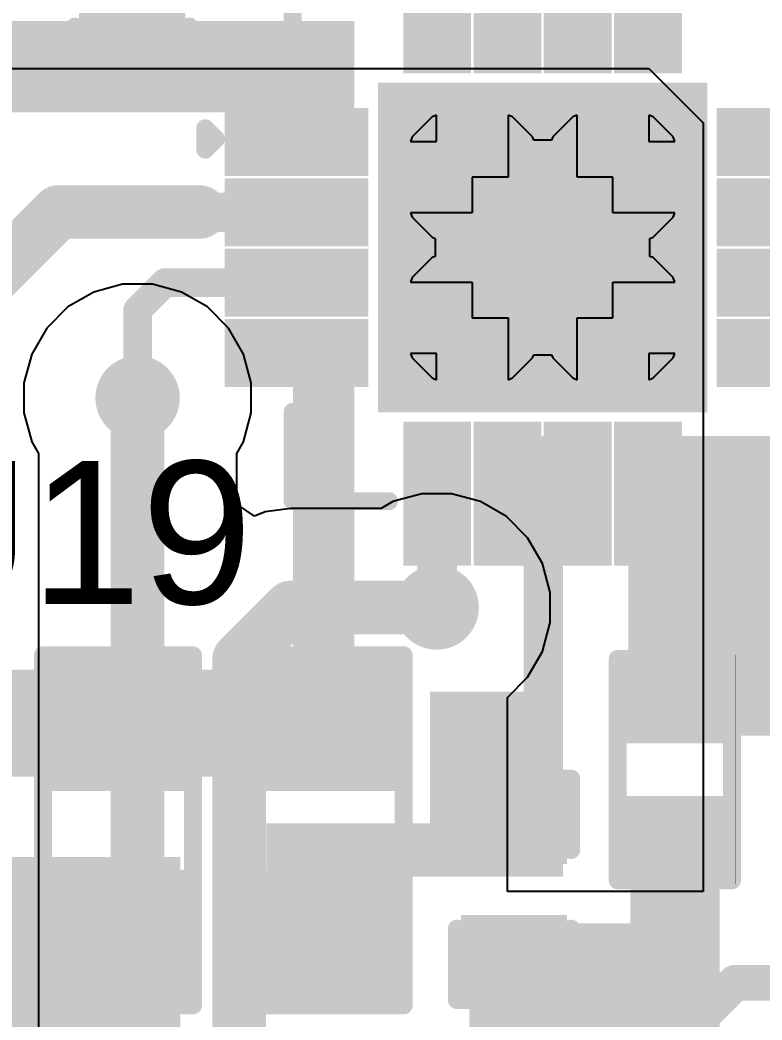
# Model space of a CAD drawing. Header units: millimetres. Extents: x -3 to 5437, y -3 to 5435.
# Drawn here: x 53.35 to 58.62, y 11.85 to 18.96 of the extents above; entities that cross this region are included whole.
import ezdxf

# ---------------------------------------------------------------- set-up
doc = ezdxf.new("R2010")
doc.units = ezdxf.units.MM
for name, color, linetype in [('BottomLayer', 5, 'Continuous'), ('BottomSolder', 6, 'Continuous'), ('MultiLayer', 9, 'Continuous'), ('PadHoleLayer', 156, 'Continuous'), ('TopLayer', 1, 'Continuous'), ('TopOverlay', 2, 'Continuous'), ('TopPaste', 8, 'Continuous'), ('TopSolder', 216, 'Continuous'), ('ViaHoleLayer', 16, 'Continuous')]:
    doc.layers.add(name, color=color, linetype=linetype)
doc.styles.add('Arial', font='', dxfattribs={"height": 0.2})
doc.styles.get('Arial').set_extended_font_data('Arial')

# ---------------------------------------------------------------- blocks, each defined once
blk = doc.blocks.new('RES_0603_144')
at = {"layer": 'TopLayer'}
for points in [[(-0.3809999999999999, 0.4445), (-0.3809999999999999, -0.4445), (-1.143, -0.4445), (-1.143, 0.4445)], [(1.143, 0.4445), (1.143, -0.4445), (0.3809999999999999, -0.4445), (0.3809999999999999, 0.4445)]]:
    blk.add_hatch(color=1, dxfattribs=at).paths.add_polyline_path(points)
at = {"layer": 'TopPaste'}
for points in [[(-0.3809999999999999, 0.4445), (-0.3809999999999999, -0.4445), (-1.143, -0.4445), (-1.143, 0.4445)], [(1.143, 0.4445), (1.143, -0.4445), (0.3809999999999999, -0.4445), (0.3809999999999999, 0.4445)]]:
    blk.add_hatch(color=8, dxfattribs=at).paths.add_polyline_path(points)
at = {"layer": 'TopSolder'}
for points in [[(-0.2794, 0.5460999999999999), (-0.2794, -0.5460999999999999), (-1.2446, -0.5460999999999999), (-1.2446, 0.5460999999999999)], [(1.2446, 0.5460999999999999), (1.2446, -0.5460999999999999), (0.2794, -0.5460999999999999), (0.2794, 0.5460999999999999)]]:
    blk.add_hatch(color=216, dxfattribs=at).paths.add_polyline_path(points)
at = {"layer": 'TopOverlay', "const_width": 0.127}
for points in [[(1.2446, 0.5334), (-1.2446, 0.5334)], [(-1.2446, -0.5334), (-1.2446, 0.5334)], [(1.2446, -0.5334), (1.2446, 0.5334)], [(1.2446, -0.5334), (-1.2446, -0.5334)]]:
    blk.add_lwpolyline(points, dxfattribs=at)
at = {"layer": 'TopOverlay', "const_width": 0.0635}
for points in [[(-1.27635, 0.5334, 1), (-1.21285, 0.5334, 1)], [(-1.27635, 0.5334, 1), (-1.21285, 0.5334, 1)], [(1.21285, 0.5334, 1), (1.27635, 0.5334, 1)], [(1.21285, 0.5334, 1), (1.27635, 0.5334, 1)], [(-1.27635, -0.5334, 1), (-1.21285, -0.5334, 1)], [(-1.27635, -0.5334, 1), (-1.21285, -0.5334, 1)], [(1.21285, -0.5334, 1), (1.27635, -0.5334, 1)], [(1.21285, -0.5334, 1), (1.27635, -0.5334, 1)]]:
    blk.add_lwpolyline(points, format="xyb", close=True, dxfattribs=at)
blk = doc.blocks.new('RES_0603_145')
at = {"layer": 'TopLayer'}
for points in [[(-0.3809999999999999, 0.4445), (-0.3809999999999999, -0.4445), (-1.143, -0.4445), (-1.143, 0.4445)], [(1.143, 0.4445), (1.143, -0.4445), (0.3809999999999999, -0.4445), (0.3809999999999999, 0.4445)]]:
    blk.add_hatch(color=1, dxfattribs=at).paths.add_polyline_path(points)
at = {"layer": 'TopPaste'}
for points in [[(-0.3809999999999999, 0.4445), (-0.3809999999999999, -0.4445), (-1.143, -0.4445), (-1.143, 0.4445)], [(1.143, 0.4445), (1.143, -0.4445), (0.3809999999999999, -0.4445), (0.3809999999999999, 0.4445)]]:
    blk.add_hatch(color=8, dxfattribs=at).paths.add_polyline_path(points)
at = {"layer": 'TopSolder'}
for points in [[(-0.2794, 0.5460999999999999), (-0.2794, -0.5460999999999999), (-1.2446, -0.5460999999999999), (-1.2446, 0.5460999999999999)], [(1.2446, 0.5460999999999999), (1.2446, -0.5460999999999999), (0.2794, -0.5460999999999999), (0.2794, 0.5460999999999999)]]:
    blk.add_hatch(color=216, dxfattribs=at).paths.add_polyline_path(points)
at = {"layer": 'TopOverlay', "const_width": 0.127}
for points in [[(-1.2446, -0.5334), (-1.2446, 0.5334)], [(1.2446, 0.5334), (-1.2446, 0.5334)], [(1.2446, -0.5334), (1.2446, 0.5334)], [(1.2446, -0.5334), (-1.2446, -0.5334)]]:
    blk.add_lwpolyline(points, dxfattribs=at)
at = {"layer": 'TopOverlay', "const_width": 0.0635}
for points in [[(-1.27635, 0.5334, 1), (-1.21285, 0.5334, 1)], [(-1.27635, 0.5334, 1), (-1.21285, 0.5334, 1)], [(1.21285, 0.5334, 1), (1.27635, 0.5334, 1)], [(1.21285, 0.5334, 1), (1.27635, 0.5334, 1)], [(-1.27635, -0.5334, 1), (-1.21285, -0.5334, 1)], [(-1.27635, -0.5334, 1), (-1.21285, -0.5334, 1)], [(1.21285, -0.5334, 1), (1.27635, -0.5334, 1)], [(1.21285, -0.5334, 1), (1.27635, -0.5334, 1)]]:
    blk.add_lwpolyline(points, format="xyb", close=True, dxfattribs=at)
blk = doc.blocks.new('C__0402_151')
at = {"layer": 'TopLayer'}
for points in [[(-0.6985, -0.3175), (-0.6985, 0.3175), (-0.2412999999999999, 0.3175), (-0.2413, -0.3175)], [(0.2412999999999999, -0.3175), (0.2413, 0.3175), (0.6985, 0.3175), (0.6985, -0.3175)]]:
    blk.add_hatch(color=1, dxfattribs=at).paths.add_polyline_path(points)
at = {"layer": 'TopPaste'}
for points in [[(-0.6985, -0.3175), (-0.6985, 0.3175), (-0.2412999999999999, 0.3175), (-0.2413, -0.3175)], [(0.2412999999999999, -0.3175), (0.2413, 0.3175), (0.6985, 0.3175), (0.6985, -0.3175)]]:
    blk.add_hatch(color=8, dxfattribs=at).paths.add_polyline_path(points)
at = {"layer": 'TopSolder'}
for points in [[(-0.7584998799999999, -0.37749988), (-0.7584998799999999, 0.37749988), (-0.18130012, 0.37749988), (-0.18130012, -0.37749988)], [(0.18130012, -0.37749988), (0.18130012, 0.37749988), (0.7584998799999999, 0.37749988), (0.7584998799999999, -0.37749988)]]:
    blk.add_hatch(color=216, dxfattribs=at).paths.add_polyline_path(points)
at = {"layer": 'TopOverlay', "const_width": 0.127}
for points in [[(-0.7874, 0.4064), (-0.2794, 0.4064)], [(-0.7874, 0.4064), (-0.7874, -0.4064)], [(0.2794, 0.4064), (0.7874, 0.4064)], [(0.7874, 0.4064), (0.7874, -0.4064)], [(-0.7874, -0.4064), (-0.2794, -0.4064)], [(0.2794, -0.4064), (0.7874, -0.4064)]]:
    blk.add_lwpolyline(points, dxfattribs=at)
at = {"layer": 'TopOverlay', "const_width": 0.0635}
for points in [[(-0.8191499999999999, 0.4064, 1), (-0.7556499999999999, 0.4064, 1)], [(-0.8191499999999999, 0.4064, 1), (-0.7556499999999999, 0.4064, 1)], [(-0.31115, 0.4064, 1), (-0.24765, 0.4064, 1)], [(0.24765, 0.4064, 1), (0.31115, 0.4064, 1)], [(0.7556499999999999, 0.4064, 1), (0.8191499999999999, 0.4064, 1)], [(0.7556499999999999, 0.4064, 1), (0.8191499999999999, 0.4064, 1)], [(-0.8191499999999999, -0.4064, 1), (-0.7556499999999999, -0.4064, 1)], [(-0.8191499999999999, -0.4064, 1), (-0.7556499999999999, -0.4064, 1)], [(-0.31115, -0.4064, 1), (-0.24765, -0.4064, 1)], [(0.24765, -0.4064, 1), (0.31115, -0.4064, 1)], [(0.7556499999999999, -0.4064, 1), (0.8191499999999999, -0.4064, 1)], [(0.7556499999999999, -0.4064, 1), (0.8191499999999999, -0.4064, 1)]]:
    blk.add_lwpolyline(points, format="xyb", close=True, dxfattribs=at)
blk = doc.blocks.new('C__0402_154')
at = {"layer": 'TopLayer'}
for points in [[(-0.6985, -0.3175), (-0.6985, 0.3174999999999999), (-0.2413000000000001, 0.3175), (-0.2412999999999999, -0.3174999999999999)], [(0.2413000000000001, -0.3175), (0.2412999999999999, 0.3174999999999999), (0.6985, 0.3175), (0.6985, -0.3174999999999999)]]:
    blk.add_hatch(color=1, dxfattribs=at).paths.add_polyline_path(points)
at = {"layer": 'TopPaste'}
for points in [[(-0.6985, -0.3175), (-0.6985, 0.3174999999999999), (-0.2413000000000001, 0.3175), (-0.2412999999999999, -0.3174999999999999)], [(0.2413000000000001, -0.3175), (0.2412999999999999, 0.3174999999999999), (0.6985, 0.3175), (0.6985, -0.3174999999999999)]]:
    blk.add_hatch(color=8, dxfattribs=at).paths.add_polyline_path(points)
at = {"layer": 'TopSolder'}
for points in [[(-0.7584998799999999, -0.3774998800000001), (-0.7584998799999999, 0.3774998799999999), (-0.1813001200000001, 0.3774998800000001), (-0.1813001199999999, -0.3774998799999999)], [(0.1813001200000001, -0.3774998800000001), (0.1813001199999999, 0.3774998799999999), (0.7584998799999999, 0.3774998800000001), (0.7584998799999999, -0.3774998799999999)]]:
    blk.add_hatch(color=216, dxfattribs=at).paths.add_polyline_path(points)
at = {"layer": 'TopOverlay', "const_width": 0.127}
for points in [[(-0.7874, -0.4064), (-0.7874, 0.4064)], [(-0.2794, 0.4064), (-0.7874, 0.4064)], [(0.7874, 0.4064), (0.2794, 0.4064)], [(0.7874, -0.4064), (0.7874, 0.4064)], [(-0.2794, -0.4064), (-0.7874, -0.4064)], [(0.7874, -0.4064), (0.2794, -0.4064)]]:
    blk.add_lwpolyline(points, dxfattribs=at)
at = {"layer": 'TopOverlay', "const_width": 0.0635}
for points in [[(-0.8191499999999999, 0.4064, 1), (-0.7556499999999999, 0.4064, 1)], [(-0.8191499999999999, 0.4064, 1), (-0.7556499999999999, 0.4064, 1)], [(-0.31115, 0.4064, 1), (-0.24765, 0.4064, 1)], [(0.24765, 0.4064, 1), (0.31115, 0.4064, 1)], [(0.7556499999999999, 0.4064, 1), (0.8191499999999999, 0.4064, 1)], [(0.7556499999999999, 0.4064, 1), (0.8191499999999999, 0.4064, 1)], [(-0.8191499999999999, -0.4064, 1), (-0.7556499999999999, -0.4064, 1)], [(-0.8191499999999999, -0.4064, 1), (-0.7556499999999999, -0.4064, 1)], [(-0.31115, -0.4064, 1), (-0.24765, -0.4064, 1)], [(0.24765, -0.4064, 1), (0.31115, -0.4064, 1)], [(0.7556499999999999, -0.4064, 1), (0.8191499999999999, -0.4064, 1)], [(0.7556499999999999, -0.4064, 1), (0.8191499999999999, -0.4064, 1)]]:
    blk.add_lwpolyline(points, format="xyb", close=True, dxfattribs=at)
blk = doc.blocks.new('QFN_16_EP_3_6_3_6__159')
at = {"layer": 'BottomLayer'}
h = blk.add_hatch(color=5, dxfattribs=at)
edge = h.paths.add_edge_path()
edge.add_arc((-0.499999, 0.499999), 0.2499995, 0, 360)
h = blk.add_hatch(color=5, dxfattribs=at)
edge = h.paths.add_edge_path()
edge.add_arc((0.499999, 0.499999), 0.2499995, 0, 360)
h = blk.add_hatch(color=5, dxfattribs=at)
edge = h.paths.add_edge_path()
edge.add_arc((-0.499999, -0.499999), 0.2499995, 0, 360)
h = blk.add_hatch(color=5, dxfattribs=at)
edge = h.paths.add_edge_path()
edge.add_arc((0.499999, -0.499999), 0.2499995, 0, 360)
at = {"layer": 'BottomSolder'}
h = blk.add_hatch(color=6, dxfattribs=at)
edge = h.paths.add_edge_path()
edge.add_arc((-0.499999, 0.499999), 0.3515995, 0, 360)
h = blk.add_hatch(color=6, dxfattribs=at)
edge = h.paths.add_edge_path()
edge.add_arc((0.499999, 0.499999), 0.3515995, 0, 360)
h = blk.add_hatch(color=6, dxfattribs=at)
edge = h.paths.add_edge_path()
edge.add_arc((-0.499999, -0.499999), 0.3515995, 0, 360)
h = blk.add_hatch(color=6, dxfattribs=at)
edge = h.paths.add_edge_path()
edge.add_arc((0.499999, -0.499999), 0.3515995, 0, 360)
at = {"layer": 'MultiLayer'}
h = blk.add_hatch(color=9, dxfattribs=at)
edge = h.paths.add_edge_path()
edge.add_arc((-0.499999, 0.499999), 0.2499995, 0, 360)
h = blk.add_hatch(color=9, dxfattribs=at)
edge = h.paths.add_edge_path()
edge.add_arc((0.499999, 0.499999), 0.2499995, 0, 360)
h = blk.add_hatch(color=9, dxfattribs=at)
edge = h.paths.add_edge_path()
edge.add_arc((-0.499999, -0.499999), 0.2499995, 0, 360)
h = blk.add_hatch(color=9, dxfattribs=at)
edge = h.paths.add_edge_path()
edge.add_arc((0.499999, -0.499999), 0.2499995, 0, 360)
at = {"layer": 'PadHoleLayer'}
h = blk.add_hatch(color=156, dxfattribs=at)
edge = h.paths.add_edge_path()
edge.add_arc((-0.499999, 0.499999), 0.1499997, 0, 360)
h = blk.add_hatch(color=156, dxfattribs=at)
edge = h.paths.add_edge_path()
edge.add_arc((0.499999, 0.499999), 0.1499997, 0, 360)
h = blk.add_hatch(color=156, dxfattribs=at)
edge = h.paths.add_edge_path()
edge.add_arc((-0.499999, -0.499999), 0.1499997, 0, 360)
h = blk.add_hatch(color=156, dxfattribs=at)
edge = h.paths.add_edge_path()
edge.add_arc((0.499999, -0.499999), 0.1499997, 0, 360)
at = {"layer": 'TopLayer'}
for points in [[(-0.89000076, 1.33999859), (-0.89000076, 2.15999949), (-0.61000132, 2.15999949), (-0.61000132, 1.33999859)], [(-0.39000176, 1.33999859), (-0.39000176, 2.15999949), (-0.11000232, 2.15999949), (-0.11000232, 1.33999859)], [(0.10999978, 1.33999859), (0.10999978, 2.15999949), (0.38999922, 2.15999949), (0.38999922, 1.33999859)], [(0.60999878, 1.33999859), (0.60999878, 2.15999949), (0.8899982200000001, 2.15999949), (0.8899982200000001, 1.33999859)], [(-1.0700004, -1.0700004), (-1.0700004, 1.0700004), (1.0700004, 1.0700004), (1.0700004, -1.0700004)], [(-2.15999949, 0.89000076), (-1.33999859, 0.89000076), (-1.33999859, 0.61000132), (-2.15999949, 0.61000132)], [(1.34000113, 0.89000076), (2.16000203, 0.89000076), (2.16000203, 0.61000132), (1.34000113, 0.61000132)], [(-2.15999949, 0.39000176), (-1.33999859, 0.39000176), (-1.33999859, 0.11000232), (-2.15999949, 0.11000232)], [(1.34000113, 0.39000176), (2.16000203, 0.39000176), (2.16000203, 0.11000232), (1.34000113, 0.11000232)], [(-2.15999949, -0.10999978), (-1.33999859, -0.10999978), (-1.33999859, -0.38999922), (-2.15999949, -0.38999922)], [(1.34000113, -0.10999978), (2.16000203, -0.10999978), (2.16000203, -0.38999922), (1.34000113, -0.38999922)], [(-2.15999949, -0.60999878), (-1.33999859, -0.60999878), (-1.33999859, -0.8899982200000001), (-2.15999949, -0.8899982200000001)], [(1.34000113, -0.60999878), (2.16000203, -0.60999878), (2.16000203, -0.8899982200000001), (1.34000113, -0.8899982200000001)], [(-0.6100013199999998, -1.33999605), (-0.6100013200000001, -2.15999695), (-0.89000076, -2.15999695), (-0.89000076, -1.33999605)], [(-0.1100023199999999, -1.33999605), (-0.1100023200000001, -2.15999695), (-0.39000176, -2.15999695), (-0.3900017599999999, -1.33999605)], [(0.38999922, -1.33999605), (0.3899992199999999, -2.15999695), (0.1099997799999999, -2.15999695), (0.1099997800000001, -1.33999605)], [(0.8899982200000001, -1.33999605), (0.8899982200000001, -2.15999695), (0.6099987799999999, -2.15999695), (0.6099987800000001, -1.33999605)]]:
    blk.add_hatch(color=1, dxfattribs=at).paths.add_polyline_path(points)
h = blk.add_hatch(color=1, dxfattribs=at)
edge = h.paths.add_edge_path()
edge.add_arc((-0.499999, 0.499999), 0.2499995, 0, 360)
h = blk.add_hatch(color=1, dxfattribs=at)
edge = h.paths.add_edge_path()
edge.add_arc((0.499999, 0.499999), 0.2499995, 0, 360)
h = blk.add_hatch(color=1, dxfattribs=at)
edge = h.paths.add_edge_path()
edge.add_arc((-0.499999, -0.499999), 0.2499995, 0, 360)
h = blk.add_hatch(color=1, dxfattribs=at)
edge = h.paths.add_edge_path()
edge.add_arc((0.499999, -0.499999), 0.2499995, 0, 360)
at = {"layer": 'TopPaste'}
for points in [[(-0.89000076, 1.33999859), (-0.89000076, 2.15999949), (-0.61000132, 2.15999949), (-0.61000132, 1.33999859)], [(-0.39000176, 1.33999859), (-0.39000176, 2.15999949), (-0.11000232, 2.15999949), (-0.11000232, 1.33999859)], [(0.10999978, 1.33999859), (0.10999978, 2.15999949), (0.38999922, 2.15999949), (0.38999922, 1.33999859)], [(0.60999878, 1.33999859), (0.60999878, 2.15999949), (0.8899982200000001, 2.15999949), (0.8899982200000001, 1.33999859)], [(-1.0700004, -1.0700004), (-1.0700004, 1.0700004), (1.0700004, 1.0700004), (1.0700004, -1.0700004)], [(-2.15999949, 0.89000076), (-1.33999859, 0.89000076), (-1.33999859, 0.61000132), (-2.15999949, 0.61000132)], [(1.34000113, 0.89000076), (2.16000203, 0.89000076), (2.16000203, 0.61000132), (1.34000113, 0.61000132)], [(-2.15999949, 0.39000176), (-1.33999859, 0.39000176), (-1.33999859, 0.11000232), (-2.15999949, 0.11000232)], [(1.34000113, 0.39000176), (2.16000203, 0.39000176), (2.16000203, 0.11000232), (1.34000113, 0.11000232)], [(-2.15999949, -0.10999978), (-1.33999859, -0.10999978), (-1.33999859, -0.38999922), (-2.15999949, -0.38999922)], [(1.34000113, -0.10999978), (2.16000203, -0.10999978), (2.16000203, -0.38999922), (1.34000113, -0.38999922)], [(-2.15999949, -0.60999878), (-1.33999859, -0.60999878), (-1.33999859, -0.8899982200000001), (-2.15999949, -0.8899982200000001)], [(1.34000113, -0.60999878), (2.16000203, -0.60999878), (2.16000203, -0.8899982200000001), (1.34000113, -0.8899982200000001)], [(-0.6100013199999998, -1.33999605), (-0.6100013200000001, -2.15999695), (-0.89000076, -2.15999695), (-0.89000076, -1.33999605)], [(-0.1100023199999999, -1.33999605), (-0.1100023200000001, -2.15999695), (-0.39000176, -2.15999695), (-0.3900017599999999, -1.33999605)], [(0.38999922, -1.33999605), (0.3899992199999999, -2.15999695), (0.1099997799999999, -2.15999695), (0.1099997800000001, -1.33999605)], [(0.8899982200000001, -1.33999605), (0.8899982200000001, -2.15999695), (0.6099987799999999, -2.15999695), (0.6099987800000001, -1.33999605)]]:
    blk.add_hatch(color=8, dxfattribs=at).paths.add_polyline_path(points)
at = {"layer": 'TopSolder'}
for points in [[(-0.99160076, 1.23839859), (-0.99160076, 2.26159949), (-0.5084013199999999, 2.26159949), (-0.5084013199999999, 1.23839859)], [(-0.49160176, 1.23839859), (-0.49160176, 2.26159949), (-0.008402319999999963, 2.26159949), (-0.008402320000000038, 1.23839859)], [(0.008399779999999963, 1.23839859), (0.008399780000000037, 2.26159949), (0.49159922, 2.26159949), (0.49159922, 1.23839859)], [(0.5083987799999999, 1.23839859), (0.5083987799999999, 2.26159949), (0.99159822, 2.26159949), (0.99159822, 1.23839859)], [(-1.1716004, -1.1716004), (-1.1716004, 1.1716004), (1.1716004, 1.1716004), (1.1716004, -1.1716004)], [(-2.26159949, 0.99160076), (-1.23839859, 0.99160076), (-1.23839859, 0.5084013199999999), (-2.26159949, 0.5084013199999999)], [(1.23840113, 0.99160076), (2.26160203, 0.99160076), (2.26160203, 0.5084013199999999), (1.23840113, 0.5084013199999999)], [(-2.26159949, 0.49160176), (-1.23839859, 0.49160176), (-1.23839859, 0.00840232), (-2.26159949, 0.00840232)], [(1.23840113, 0.49160176), (2.26160203, 0.49160176), (2.26160203, 0.00840232), (1.23840113, 0.00840232)], [(-2.26159949, -0.008399779999999999), (-1.23839859, -0.008399779999999999), (-1.23839859, -0.49159922), (-2.26159949, -0.49159922)], [(1.23840113, -0.008399779999999999), (2.26160203, -0.008399779999999999), (2.26160203, -0.49159922), (1.23840113, -0.49159922)], [(-2.26159949, -0.5083987799999999), (-1.23839859, -0.5083987799999999), (-1.23839859, -0.99159822), (-2.26159949, -0.99159822)], [(1.23840113, -0.5083987799999999), (2.26160203, -0.5083987799999999), (2.26160203, -0.99159822), (1.23840113, -0.99159822)], [(-0.5084013199999998, -1.23839605), (-0.5084013200000002, -2.26159695), (-0.9916007600000002, -2.26159695), (-0.9916007599999999, -1.23839605)], [(-0.008402319999999889, -1.23839605), (-0.00840232000000011, -2.26159695), (-0.4916017600000001, -2.26159695), (-0.4916017599999998, -1.23839605)], [(0.4915992200000001, -1.23839605), (0.4915992199999998, -2.26159695), (0.008399779999999888, -2.26159695), (0.00839978000000011, -1.23839605)], [(0.9915982200000001, -1.23839605), (0.9915982199999998, -2.26159695), (0.5083987799999998, -2.26159695), (0.50839878, -1.23839605)]]:
    blk.add_hatch(color=216, dxfattribs=at).paths.add_polyline_path(points)
h = blk.add_hatch(color=216, dxfattribs=at)
edge = h.paths.add_edge_path()
edge.add_arc((-0.499999, 0.499999), 0.3515995, 0, 360)
h = blk.add_hatch(color=216, dxfattribs=at)
edge = h.paths.add_edge_path()
edge.add_arc((0.499999, 0.499999), 0.3515995, 0, 360)
h = blk.add_hatch(color=216, dxfattribs=at)
edge = h.paths.add_edge_path()
edge.add_arc((-0.499999, -0.499999), 0.3515995, 0, 360)
h = blk.add_hatch(color=216, dxfattribs=at)
edge = h.paths.add_edge_path()
edge.add_arc((0.499999, -0.499999), 0.3515995, 0, 360)
at = {"layer": 'TopOverlay', "const_width": 0.127}
for points in [[(-1.778, 1.1684), (-1.778, 1.8034)], [(-1.778, 1.8034), (-1.0922, 1.8034)], [(1.09219746, 1.8034), (1.77799746, 1.8034)], [(1.77799746, 1.1684), (1.77799746, 1.8034)], [(-2.39920018, 0.84739988), (-2.32300018, 0.77119988)], [(-2.39920018, 0.6949998799999999), (-2.39920018, 0.84739988)], [(-2.39920018, 0.6949998799999999), (-2.32300018, 0.77119988)], [(-1.778, -1.80339746), (-1.778, -1.16839746)], [(1.77799746, -1.80339746), (1.77799746, -1.16839746)], [(-1.778, -1.80339746), (-1.0922, -1.80339746)], [(1.09219746, -1.80339746), (1.77799746, -1.80339746)]]:
    blk.add_lwpolyline(points, dxfattribs=at)
at = {"layer": 'TopOverlay', "const_width": 0.0635}
for points in [[(-1.80975, 1.8034, 1), (-1.74625, 1.8034, 1)], [(-1.80975, 1.8034, 1), (-1.74625, 1.8034, 1)], [(-1.12395, 1.8034, 1), (-1.06045, 1.8034, 1)], [(1.06044746, 1.8034, 1), (1.12394746, 1.8034, 1)], [(1.74624746, 1.8034, 1), (1.80974746, 1.8034, 1)], [(1.74624746, 1.8034, 1), (1.80974746, 1.8034, 1)], [(-1.80975, 1.1684, 1), (-1.74625, 1.1684, 1)], [(1.74624746, 1.1684, 1), (1.80974746, 1.1684, 1)], [(-2.43095018, 0.84739988, 1), (-2.36745018, 0.84739988, 1)], [(-2.43095018, 0.84739988, 1), (-2.36745018, 0.84739988, 1)], [(-2.35475018, 0.77119988, 1), (-2.29125018, 0.77119988, 1)], [(-2.35475018, 0.77119988, 1), (-2.29125018, 0.77119988, 1)], [(-2.43095018, 0.6949998799999999, 1), (-2.36745018, 0.6949998799999999, 1)], [(-2.43095018, 0.6949998799999999, 1), (-2.36745018, 0.6949998799999999, 1)], [(-1.80975, -1.16839746, 1), (-1.74625, -1.16839746, 1)], [(1.74624746, -1.16839746, 1), (1.80974746, -1.16839746, 1)], [(-1.80975, -1.80339746, 1), (-1.74625, -1.80339746, 1)], [(-1.80975, -1.80339746, 1), (-1.74625, -1.80339746, 1)], [(-1.12395, -1.80339746, 1), (-1.06045, -1.80339746, 1)], [(1.06044746, -1.80339746, 1), (1.12394746, -1.80339746, 1)], [(1.74624746, -1.80339746, 1), (1.80974746, -1.80339746, 1)], [(1.74624746, -1.80339746, 1), (1.80974746, -1.80339746, 1)]]:
    blk.add_lwpolyline(points, format="xyb", close=True, dxfattribs=at)
blk = doc.blocks.new('R___0402_177')
at = {"layer": 'TopLayer'}
for points in [[(-0.6985, -0.3175), (-0.6985, 0.3175), (-0.2412999999999999, 0.3175), (-0.2413, -0.3175)], [(0.2412999999999999, -0.3175), (0.2413, 0.3175), (0.6985, 0.3175), (0.6985, -0.3175)]]:
    blk.add_hatch(color=1, dxfattribs=at).paths.add_polyline_path(points)
at = {"layer": 'TopPaste'}
for points in [[(-0.6985, -0.3175), (-0.6985, 0.3175), (-0.2412999999999999, 0.3175), (-0.2413, -0.3175)], [(0.2412999999999999, -0.3175), (0.2413, 0.3175), (0.6985, 0.3175), (0.6985, -0.3175)]]:
    blk.add_hatch(color=8, dxfattribs=at).paths.add_polyline_path(points)
at = {"layer": 'TopSolder'}
for points in [[(-0.75350116, -0.37250116), (-0.75350116, 0.37250116), (-0.1862988399999999, 0.37250116), (-0.18629884, -0.37250116)], [(0.1862988399999999, -0.37250116), (0.18629884, 0.37250116), (0.75350116, 0.37250116), (0.75350116, -0.37250116)]]:
    blk.add_hatch(color=216, dxfattribs=at).paths.add_polyline_path(points)
at = {"layer": 'TopOverlay'}
for points, const_width in [([(-0.7874, 0.4064), (-0.7874, -0.4064)], 0.127), ([(-0.7874, 0.4064), (0.7874, 0.4064)], 0.127), ([(0.7874, 0.4064), (0.7874, -0.4064)], 0.127), ([(-0.7874, -0.4064), (0.7874, -0.4064)], 0.127), ([(-0.8128, -0.4318), (0.8128, -0.4318)], 0.0032258)]:
    blk.add_lwpolyline(points, dxfattribs=dict(at, const_width=const_width))
for points, const_width in [([(-0.8191499999999999, 0.4064, 1), (-0.7556499999999999, 0.4064, 1)], 0.0635), ([(-0.8191499999999999, 0.4064, 1), (-0.7556499999999999, 0.4064, 1)], 0.0635), ([(0.7556499999999999, 0.4064, 1), (0.8191499999999999, 0.4064, 1)], 0.0635), ([(0.7556499999999999, 0.4064, 1), (0.8191499999999999, 0.4064, 1)], 0.0635), ([(-0.8191499999999999, -0.4064, 1), (-0.7556499999999999, -0.4064, 1)], 0.0635), ([(-0.8191499999999999, -0.4064, 1), (-0.7556499999999999, -0.4064, 1)], 0.0635), ([(0.7556499999999999, -0.4064, 1), (0.8191499999999999, -0.4064, 1)], 0.0635), ([(0.7556499999999999, -0.4064, 1), (0.8191499999999999, -0.4064, 1)], 0.0635), ([(-0.81360518, -0.4318, 1), (-0.8119948199999999, -0.4318, 1)], 0.0016129), ([(0.8119948199999999, -0.4318, 1), (0.81360518, -0.4318, 1)], 0.0016129)]:
    blk.add_lwpolyline(points, format="xyb", close=True, dxfattribs=dict(at, const_width=const_width))

msp = doc.modelspace()

# ---------------------------------------------------------------- hatches: boundary and pattern name
at = {"layer": 'BottomLayer'}
msp.add_hatch(color=5, dxfattribs=at).paths.add_polyline_path([(56.08019518, 16.36041432), (58.11256602, 16.36041432), (58.11256602, 18.3627522), (56.08019518, 18.3627522)])
h = msp.add_hatch(color=5, dxfattribs=at)
edge = h.paths.add_edge_path()
edge.add_arc((54.18447379999999, 16.27387906), 0.2999994, 0, 360)
h = msp.add_hatch(color=5, dxfattribs=at)
edge = h.paths.add_edge_path()
edge.add_arc((56.31114722, 14.78419954), 0.2999994, 0, 360)
at = {"layer": 'BottomSolder'}
h = msp.add_hatch(color=6, dxfattribs=at)
edge = h.paths.add_edge_path()
edge.add_arc((54.18447379999999, 16.27387906), 0.1499997, 0, 360)
h = msp.add_hatch(color=6, dxfattribs=at)
edge = h.paths.add_edge_path()
edge.add_arc((56.31114722, 14.78419954), 0.1499997, 0, 360)
at = {"layer": 'TopLayer'}
for points in [[(51.8857738, 18.3050815), (55.72477551999999, 18.3050815), (55.72477551999999, 18.9527815), (51.8857738, 18.9527815)], [(54.90477207999999, 18.08691074), (55.72477551999999, 18.08691074), (55.72477551999999, 18.9527815), (54.90477207999999, 18.9527815)], [(54.62562862, 17.45388178), (55.72477298, 17.45388178), (55.72477298, 17.73388122), (54.62562862, 17.73388122)], [(55.28937126, 13.5806815), (55.72477298, 13.5806815), (55.72477298, 16.5938835), (55.28937126, 16.5938835)], [(56.17477208, 14.78419954), (56.45477151999999, 14.78419954), (56.45477151999999, 16.00388214), (56.17477208, 16.00388214)], [(56.8147708, 15.18388124), (57.31476979999999, 15.18388124), (57.31476979999999, 16.00388468), (56.8147708, 16.00388468)], [(56.92876854, 12.86948658), (57.20876798, 12.86948658), (57.20876798, 16.00388722), (56.92876854, 16.00388722)], [(57.67477161999999, 14.39348404), (59.89947126, 14.39348404), (59.89947126, 16.00388468), (57.67477161999999, 16.00388468)], [(57.67477161999999, 13.8727815), (59.89947126, 13.8727815), (59.89947126, 14.77448658), (57.67477161999999, 14.77448658)], [(52.25713704, 13.5806815), (55.72477044, 13.5806815), (55.72477044, 14.3426815), (52.25713704, 14.3426815)], [(56.26287198, 12.86948658), (57.20876798, 12.86948658), (57.20876798, 14.1863191), (56.26287198, 14.1863191)], [(57.68747162, 12.08208658), (58.32247161999999, 12.08208658), (58.32247161999999, 13.3901815), (57.68747162, 13.3901815)], [(55.09887379999999, 12.0566815), (55.9878738, 12.0566815), (55.9878738, 13.2504815), (55.09887379999999, 13.2504815)], [(55.09887379999999, 12.86948658), (57.0687708, 12.86948658), (57.0687708, 13.2504815), (55.09887379999999, 13.2504815)], [(49.78063703999999, 4.015872079999999), (54.48927379999999, 4.015872079999999), (54.48927379999999, 13.01037784), (49.78063703999999, 13.01037784)], [(56.54367152, 11.04987376), (58.32246908, 11.04987376), (58.32246908, 12.53927896), (56.54367152, 12.53927896)]]:
    msp.add_hatch(color=1, dxfattribs=at).paths.add_polyline_path(points)
h = msp.add_hatch(color=1, dxfattribs=at)
edge = h.paths.add_edge_path()
edge.add_arc((54.18447379999999, 16.27387906), 0.2999994, 0, 360)
h = msp.add_hatch(color=1, dxfattribs=at)
edge = h.paths.add_edge_path()
edge.add_arc((56.31114722, 14.78419954), 0.2999994, 0, 360)
at = {"layer": 'TopSolder'}
h = msp.add_hatch(color=216, dxfattribs=at)
edge = h.paths.add_edge_path()
edge.add_arc((54.18447379999999, 16.27387906), 0.1499997, 0, 360)
h = msp.add_hatch(color=216, dxfattribs=at)
edge = h.paths.add_edge_path()
edge.add_arc((56.31114722, 14.78419954), 0.1499997, 0, 360)
at = {"layer": 'ViaHoleLayer'}
h = msp.add_hatch(color=16, dxfattribs=at)
edge = h.paths.add_edge_path()
edge.add_arc((54.18447379999999, 16.27387906), 0.1499997, 0, 360)
h = msp.add_hatch(color=16, dxfattribs=at)
edge = h.paths.add_edge_path()
edge.add_arc((56.31114722, 14.78419954), 0.1499997, 0, 360)

# ---------------------------------------------------------------- linework, layer by layer
at = {"layer": 'BottomLayer'}
for p, q in [((48.133, 18.61636612), (57.81877184, 18.61636612)), ((57.81877184, 18.61636612), (58.20522522, 18.22991274)), ((56.27928038, 18.2711471), (56.1375052, 18.12937192)), ((56.31077892, 18.28419508), (56.27928038, 18.2711471)), ((56.31077892, 18.09787846), (56.31077892, 18.28419508)), ((56.85026729999999, 18.2711471), (56.81877892, 18.28419)), ((56.81877892, 18.28419), (56.81877892, 17.84387846)), ((56.99204247999999, 18.12937192), (56.85026729999999, 18.2711471)), ((57.27927838, 18.2711471), (57.1375032, 18.12937192)), ((57.31077183999999, 18.28419254), (57.27927838, 18.2711471)), ((57.31077183999999, 17.84387846), (57.31077183999999, 18.28419254)), ((57.85026529999999, 18.2711471), (57.81877184, 18.28419254)), ((57.81877184, 18.28419254), (57.81877184, 18.09787846)), ((57.99204047999999, 18.12937192), (57.85026529999999, 18.2711471)), ((58.20522522, 18.22991274), (58.20522522, 12.76411468)), ((56.1375052, 18.12937192), (56.12445976, 18.09787846)), ((57.00127283999999, 18.1070885), (56.99204247999999, 18.12937192)), ((57.1375032, 18.12937192), (57.12827284, 18.1070885)), ((58.00508591999999, 18.09787846), (57.99204047999999, 18.12937192)), ((56.12445976, 18.09787846), (56.31077892, 18.09787846)), ((57.12827284, 18.1070885), (57.00127283999999, 18.1070885)), ((57.81877184, 18.09787846), (58.00508591999999, 18.09787846)), ((56.81877892, 17.84387846), (56.56477891999999, 17.84387846)), ((56.56477891999999, 17.84387846), (56.56477891999999, 17.58987846)), ((57.56477184, 17.84387846), (57.31077183999999, 17.84387846)), ((57.56477184, 17.58987846), (57.56477184, 17.84387846)), ((56.56477891999999, 17.58987846), (56.12445976, 17.58987846)), ((56.12445976, 17.58987846), (56.1375052, 17.558385)), ((58.00508591999999, 17.58987846), (57.56477184, 17.58987846)), ((57.99204047999999, 17.558385), (58.00508591999999, 17.58987846)), ((56.1375052, 17.558385), (56.27928038, 17.41660982)), ((57.85026529999999, 17.41660982), (57.99204047999999, 17.558385)), ((56.27928038, 17.41660982), (56.3015638, 17.40737946)), ((56.3015638, 17.40737946), (56.3015638, 17.28037946)), ((57.82798188, 17.40737946), (57.85026529999999, 17.41660982)), ((57.82798188, 17.28037946), (57.82798188, 17.40737946)), ((56.3015638, 17.28037946), (56.27928038, 17.2711491)), ((57.85026529999999, 17.2711491), (57.82798188, 17.28037946)), ((56.27928038, 17.2711491), (56.1375052, 17.12937392)), ((57.99204047999999, 17.12937392), (57.85026529999999, 17.2711491)), ((54.07809859999999, 17.08187846), (53.87259736, 17.0268138)), ((54.29084899999999, 17.08187846), (54.07809859999999, 17.08187846)), ((54.49635024, 17.0268138), (54.29084899999999, 17.08187846)), ((56.1375052, 17.12937392), (56.12445976, 17.09788046)), ((56.12445976, 17.09788046), (56.56477891999999, 17.09788046)), ((56.56477891999999, 17.09788046), (56.56477891999999, 16.84388046)), ((57.56477184, 16.84388046), (57.56477184, 17.09788046)), ((57.56477184, 17.09788046), (58.00508591999999, 17.09788046)), ((58.00508591999999, 17.09788046), (57.99204047999999, 17.12937392)), ((53.87259736, 17.0268138), (53.68835084000001, 16.9204386)), ((54.68059676, 16.9204386), (54.49635024, 17.0268138)), ((53.68835084000001, 16.9204386), (53.53791426, 16.77000202)), ((54.83103334, 16.77000202), (54.68059676, 16.9204386)), ((56.56477891999999, 16.84388046), (56.81877892, 16.84388046)), ((56.81877892, 16.84388046), (56.81877892, 16.40356892)), ((57.31077183999999, 16.40356638), (57.31077183999999, 16.84388046)), ((57.31077183999999, 16.84388046), (57.56477184, 16.84388046)), ((53.53791426, 16.77000202), (53.43153906, 16.5857555)), ((54.93740853999999, 16.5857555), (54.83103334, 16.77000202)), ((53.43153906, 16.5857555), (53.3764744, 16.38025426)), ((54.9924732, 16.38025426), (54.93740853999999, 16.5857555)), ((56.31077892, 16.58988046), (56.12445976, 16.58988046)), ((56.12445976, 16.58988046), (56.1375052, 16.558387)), ((56.31077892, 16.40356384), (56.31077892, 16.58988046)), ((56.99204247999999, 16.558387), (57.00127283999999, 16.58067042)), ((57.00127283999999, 16.58067042), (57.12827284, 16.58067042)), ((57.12827284, 16.58067042), (57.1375032, 16.558387)), ((58.00508591999999, 16.58988046), (57.81877184, 16.58988046)), ((57.81877184, 16.58988046), (57.81877184, 16.40356638)), ((57.99204047999999, 16.558387), (58.00508591999999, 16.58988046)), ((56.1375052, 16.558387), (56.27928038, 16.41661182)), ((56.85026729999999, 16.41661182), (56.99204247999999, 16.558387)), ((57.1375032, 16.558387), (57.27927838, 16.41661182)), ((57.85026529999999, 16.41661182), (57.99204047999999, 16.558387)), ((53.3764744, 16.38025426), (53.3764744, 16.16750386)), ((54.9924732, 16.16750386), (54.9924732, 16.38025426)), ((56.27928038, 16.41661182), (56.31077892, 16.40356384)), ((56.81877892, 16.40356892), (56.85026729999999, 16.41661182)), ((57.27927838, 16.41661182), (57.31077183999999, 16.40356638)), ((57.81877184, 16.40356638), (57.85026529999999, 16.41661182)), ((53.3764744, 16.16750386), (53.43153906, 15.96200262)), ((54.93740853999999, 15.96200262), (54.9924732, 16.16750386)), ((53.43153906, 15.96200262), (53.47994637999999, 15.87815976)), ((54.88900122, 15.87815976), (54.93740853999999, 15.96200262)), ((53.47994637999999, 15.87815976), (53.47994637999999, 11.35467376)), ((54.88900122, 15.51862784), (54.88900122, 15.87815976)), ((56.20477201999999, 15.59219894), (55.99927077999999, 15.53713428)), ((56.41752242, 15.59219894), (56.20477201999999, 15.59219894)), ((56.62302366, 15.53713428), (56.41752242, 15.59219894)), ((55.01600376, 15.43376644), (54.88900122, 15.51862784)), ((55.99927077999999, 15.53713428), (55.91542792, 15.48872696)), ((56.80727018, 15.43075908), (56.62302366, 15.53713428)), ((55.09073309999999, 15.46472142), (55.01600376, 15.43376644)), ((55.27307715999999, 15.48872696), (55.09073309999999, 15.46472142)), ((55.91542792, 15.48872696), (55.27307715999999, 15.48872696)), ((56.95770675999999, 15.2803225), (56.80727018, 15.43075908)), ((57.06408196, 15.09607598), (56.95770675999999, 15.2803225)), ((57.11914662, 14.89057474), (57.06408196, 15.09607598)), ((57.11914662, 14.67782434), (57.11914662, 14.89057474)), ((57.06408196, 14.4723231), (57.11914662, 14.67782434)), ((56.95770675999999, 14.28807658), (57.06408196, 14.4723231)), ((56.81477334, 14.14514316), (56.95770675999999, 14.28807658)), ((56.81477334, 12.76411468), (56.81477334, 14.14514316)), ((58.20522522, 12.76411468), (56.81477334, 12.76411468))]:
    msp.add_line(p, q, dxfattribs=at)
for points, const_width in [([(54.18447379999999, 10.61193966), (54.18447379999999, 16.27387906)], 0.3809999999999999), ([(54.9065069, 14.41762928), (55.27307715999999, 14.78419954)], 0.3809999999999999), ([(55.27307715999999, 14.78419954), (56.31114722, 14.78419954)], 0.3809999999999999), ([(54.9065069, 10.30170406), (54.9065069, 14.41762928)], 0.3809999999999999), ([(50.7463933, 4.4284265), (58.43464056, 12.11667376)], 0.254), ([(58.43464056, 12.11667376), (98.04169368, 12.11667376)], 0.254)]:
    msp.add_lwpolyline(points, dxfattribs=dict(at, const_width=const_width))
for points, const_width in [([(54.0892238, 16.27387906, 1), (54.2797238, 16.27387906, 1)], 0.1905), ([(55.17782715999999, 14.78419954, 1), (55.36832716, 14.78419954, 1)], 0.1905), ([(55.17782715999999, 14.78419954, 1), (55.36832716, 14.78419954, 1)], 0.1905), ([(56.21589722, 14.78419954, 1), (56.40639722, 14.78419954, 1)], 0.1905), ([(54.8112569, 14.41762928, 1), (55.0017569, 14.41762928, 1)], 0.1905), ([(54.8112569, 14.41762928, 1), (55.0017569, 14.41762928, 1)], 0.1905), ([(58.37114055999999, 12.11667376, 1), (58.49814056, 12.11667376, 1)], 0.127), ([(58.37114055999999, 12.11667376, 1), (58.49814056, 12.11667376, 1)], 0.127)]:
    msp.add_lwpolyline(points, format="xyb", close=True, dxfattribs=dict(at, const_width=const_width))
at = {"layer": 'TopLayer'}
for points, const_width in [([(52.62543704, 16.59977376), (53.62120086, 17.59553758)], 0.3809999999999999), ([(53.62120086, 17.59553758), (54.62562862, 17.59553758)], 0.3809999999999999), ([(54.62562862, 17.59553758), (55.31311771999999, 17.59553758)], 0.2032), ([(54.18447379999999, 16.89915086), (54.3792029, 17.09387996)], 0.2032), ([(54.3792029, 17.09387996), (55.3147738, 17.09387996)], 0.2032), ([(54.18447379999999, 16.27387906), (54.18447379999999, 16.89915086)], 0.2032), ([(56.31296078, 15.59207194), (56.3147718, 15.59388296)], 0.1778), ([(56.31114722, 14.78419954), (56.31296078, 14.7860131)], 0.1778), ([(58.00497162, 12.48788206), (58.00497162, 13.1615815)], 0.3809999999999999), ([(57.82777106, 12.3106815), (58.00497162, 12.48788206)], 0.3809999999999999), ([(56.86117151999999, 12.3106815), (57.82777106, 12.3106815)], 0.3809999999999999)]:
    msp.add_lwpolyline(points, dxfattribs=dict(at, const_width=const_width))
for points, const_width in [([(53.52595085999999, 17.59553758, 1), (53.71645085999999, 17.59553758, 1)], 0.1905), ([(53.52595085999999, 17.59553758, 1), (53.71645085999999, 17.59553758, 1)], 0.1905), ([(54.53037861999999, 17.59553758, 1), (54.72087861999999, 17.59553758, 1)], 0.1905), ([(54.57482861999999, 17.59553758, 1), (54.67642862, 17.59553758, 1)], 0.1016), ([(55.26231772, 17.59553758, 1), (55.36391772, 17.59553758, 1)], 0.1016), ([(54.3284029, 17.09387996, 1), (54.4300029, 17.09387996, 1)], 0.1016), ([(54.3284029, 17.09387996, 1), (54.4300029, 17.09387996, 1)], 0.1016), ([(55.2639738, 17.09387996, 1), (55.36557379999999, 17.09387996, 1)], 0.1016), ([(54.1336738, 16.89915086, 1), (54.2352738, 16.89915086, 1)], 0.1016), ([(54.1336738, 16.89915086, 1), (54.2352738, 16.89915086, 1)], 0.1016), ([(54.1336738, 16.27387906, 1), (54.2352738, 16.27387906, 1)], 0.1016), ([(56.26851078, 15.59207194, 1), (56.35741078, 15.59207194, 1)], 0.08889999999999999), ([(56.2703218, 15.59388296, 1), (56.35922179999999, 15.59388296, 1)], 0.08889999999999999), ([(56.26669722, 14.78419954, 1), (56.35559721999999, 14.78419954, 1)], 0.08889999999999999), ([(56.26851078, 14.7860131, 1), (56.35741078, 14.7860131, 1)], 0.08889999999999999), ([(57.90972162, 13.1615815, 1), (58.10022161999999, 13.1615815, 1)], 0.1905), ([(57.90972162, 12.48788206, 1), (58.10022161999999, 12.48788206, 1)], 0.1905), ([(57.90972162, 12.48788206, 1), (58.10022161999999, 12.48788206, 1)], 0.1905), ([(56.76592152, 12.3106815, 1), (56.95642152, 12.3106815, 1)], 0.1905), ([(57.73252106, 12.3106815, 1), (57.92302105999999, 12.3106815, 1)], 0.1905), ([(57.73252106, 12.3106815, 1), (57.92302105999999, 12.3106815, 1)], 0.1905)]:
    msp.add_lwpolyline(points, format="xyb", close=True, dxfattribs=dict(at, const_width=const_width))

# ---------------------------------------------------------------- block references
for name, p, rotation in [('C__0402_154', (54.14636364, 19.1940815), 270), ('RES_0603_144', (54.04477379999999, 13.1996815), 270), ('RES_0603_145', (55.5433738, 13.1996815), 270), ('R___0402_177', (58.00497162, 13.6314815), 90), ('C__0402_151', (56.86117151999999, 12.7805815), 90)]:
    msp.add_blockref(name, p, dxfattribs=dict(rotation=rotation))
msp.add_blockref('QFN_16_EP_3_6_3_6__159', (57.06477284, 17.34387946))

# ---------------------------------------------------------------- texts
at = {"layer": 'TopOverlay', "style": 'Arial'}
msp.add_text('U19', height=1.016, dxfattribs=at).set_placement((52.39724851999999, 14.80923886))

doc.saveas('drawing.dxf')
